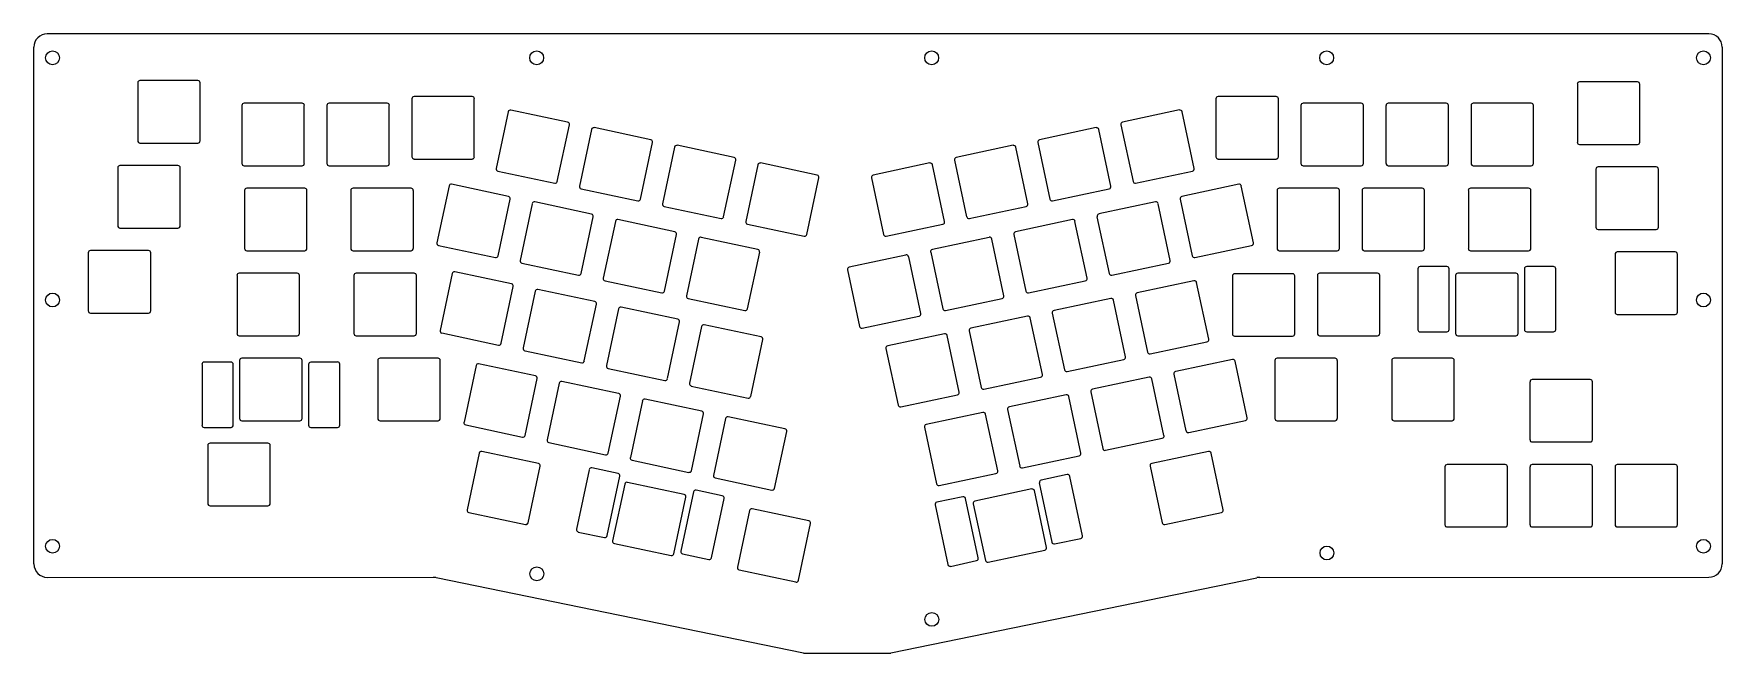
# Model space of a CAD drawing. Extents: x -0.3 to 14.6, y 5.1 to 10.6.
import ezdxf

# ---------------------------------------------------------------- set-up
doc = ezdxf.new("R2010")
doc.units = 0
doc.layers.get('0').update_dxf_attribs({"linetype": 'continuous'})

msp = doc.modelspace()

# ---------------------------------------------------------------- linework, layer by layer
at = {"color": 0}
for p, q in [((-0.25, 5.881), (-0.251, 10.441)), ((14.524, 10.559), (-0.133, 10.559)), ((14.642, 10.441), (14.642, 5.882)), ((1.197, 10.146), (0.686, 10.146)), ((13.895, 10.134), (13.383, 10.134)), ((0.666, 10.127), (0.666, 9.615)), ((1.217, 9.615), (1.217, 10.127)), ((3.084, 9.986), (3.084, 9.474)), ((3.616, 10.005), (3.104, 10.005)), ((3.635, 9.474), (3.635, 9.986)), ((10.176, 9.986), (10.176, 9.474)), ((10.707, 10.005), (10.196, 10.005)), ((10.727, 9.474), (10.727, 9.986)), ((13.364, 10.114), (13.364, 9.602)), ((13.915, 9.602), (13.915, 10.114)), ((1.584, 9.927), (1.584, 9.415)), ((2.116, 9.946), (1.604, 9.946)), ((2.135, 9.415), (2.135, 9.927)), ((2.334, 9.927), (2.334, 9.415)), ((2.866, 9.946), (2.354, 9.946)), ((2.885, 9.415), (2.885, 9.927)), ((3.934, 9.871), (3.828, 9.371)), ((4.458, 9.78), (3.958, 9.886)), ((9.854, 9.887), (9.353, 9.78)), ((9.984, 9.371), (9.877, 9.871)), ((10.926, 9.927), (10.926, 9.415)), ((11.457, 9.946), (10.946, 9.946)), ((11.477, 9.415), (11.477, 9.927)), ((11.676, 9.927), (11.676, 9.415)), ((12.207, 9.946), (11.696, 9.946)), ((12.227, 9.415), (12.227, 9.927)), ((12.426, 9.927), (12.426, 9.415)), ((12.957, 9.946), (12.446, 9.946)), ((12.977, 9.415), (12.977, 9.927)), ((4.367, 9.256), (4.474, 9.757)), ((4.668, 9.715), (4.562, 9.215)), ((5.192, 9.624), (4.691, 9.731)), ((9.12, 9.731), (8.62, 9.624)), ((9.25, 9.215), (9.144, 9.715)), ((9.338, 9.757), (9.445, 9.256)), ((0.686, 9.595), (1.197, 9.595)), ((5.101, 9.1), (5.207, 9.601)), ((5.402, 9.559), (5.295, 9.059)), ((5.926, 9.468), (5.425, 9.575)), ((8.387, 9.575), (7.886, 9.468)), ((8.517, 9.059), (8.41, 9.559)), ((8.605, 9.601), (8.711, 9.1)), ((13.383, 9.583), (13.895, 9.583)), ((1.021, 9.396), (0.509, 9.396)), ((1.604, 9.395), (2.116, 9.395)), ((2.354, 9.395), (2.866, 9.395)), ((3.104, 9.454), (3.616, 9.454)), ((5.834, 8.944), (5.941, 9.445)), ((6.135, 9.404), (6.029, 8.903)), ((6.659, 9.312), (6.159, 9.419)), ((7.653, 9.419), (7.153, 9.312)), ((7.783, 8.903), (7.677, 9.404)), ((7.871, 9.445), (7.977, 8.944)), ((10.196, 9.454), (10.707, 9.454)), ((10.946, 9.395), (11.457, 9.395)), ((11.696, 9.395), (12.207, 9.395)), ((12.446, 9.395), (12.957, 9.395)), ((14.059, 9.384), (13.547, 9.384)), ((0.49, 9.377), (0.49, 8.865)), ((1.041, 8.865), (1.041, 9.377)), ((3.843, 9.347), (4.344, 9.241)), ((6.568, 8.788), (6.674, 9.289)), ((7.137, 9.289), (7.244, 8.788)), ((9.468, 9.241), (9.969, 9.347)), ((13.528, 9.364), (13.528, 8.852)), ((14.079, 8.852), (14.079, 9.364)), ((1.608, 9.177), (1.608, 8.665)), ((2.139, 9.196), (1.628, 9.196)), ((2.159, 8.665), (2.159, 9.177)), ((2.545, 9.177), (2.545, 8.665)), ((3.077, 9.196), (2.565, 9.196)), ((3.097, 8.665), (3.097, 9.177)), ((3.412, 9.216), (3.305, 8.715)), ((3.936, 9.124), (3.435, 9.231)), ((3.844, 8.6), (3.951, 9.101)), ((4.577, 9.191), (5.077, 9.085)), ((8.734, 9.085), (9.235, 9.191)), ((9.861, 9.101), (9.967, 8.6)), ((10.377, 9.231), (9.876, 9.124)), ((10.507, 8.715), (10.4, 9.216)), ((10.715, 9.177), (10.715, 8.665)), ((11.246, 9.196), (10.735, 9.196)), ((11.266, 8.665), (11.266, 9.177)), ((11.465, 9.177), (11.465, 8.665)), ((11.996, 9.196), (11.485, 9.196)), ((12.016, 8.665), (12.016, 9.177)), ((12.403, 9.177), (12.403, 8.665)), ((12.934, 9.196), (12.422, 9.196)), ((12.954, 8.665), (12.954, 9.177)), ((4.145, 9.06), (4.039, 8.559)), ((4.669, 8.968), (4.169, 9.075)), ((4.578, 8.445), (4.684, 8.945)), ((5.31, 9.035), (5.811, 8.929)), ((8.001, 8.929), (8.501, 9.035)), ((9.127, 8.945), (9.234, 8.445)), ((9.643, 9.075), (9.143, 8.969)), ((9.773, 8.559), (9.667, 9.06)), ((0.509, 8.845), (1.021, 8.845)), ((4.879, 8.904), (4.772, 8.403)), ((5.403, 8.813), (4.902, 8.919)), ((5.312, 8.289), (5.418, 8.789)), ((6.044, 8.88), (6.545, 8.773)), ((7.267, 8.773), (7.768, 8.88)), ((8.394, 8.789), (8.5, 8.289)), ((8.91, 8.919), (8.409, 8.813)), ((9.039, 8.403), (8.933, 8.904)), ((13.547, 8.833), (14.059, 8.833)), ((0.761, 8.646), (0.249, 8.646)), ((1.628, 8.645), (2.139, 8.645)), ((2.565, 8.645), (3.077, 8.645)), ((3.32, 8.692), (3.821, 8.585)), ((5.613, 8.748), (5.506, 8.247)), ((6.136, 8.657), (5.636, 8.763)), ((8.176, 8.763), (7.675, 8.657)), ((8.306, 8.247), (8.199, 8.748)), ((9.991, 8.585), (10.491, 8.692)), ((10.735, 8.645), (11.246, 8.645)), ((11.485, 8.645), (11.996, 8.645)), ((12.422, 8.645), (12.934, 8.645)), ((0.23, 8.627), (0.23, 8.115)), ((0.781, 8.115), (0.781, 8.627)), ((4.054, 8.536), (4.555, 8.429)), ((6.045, 8.133), (6.152, 8.633)), ((7.442, 8.607), (6.942, 8.501)), ((7.572, 8.091), (7.466, 8.592)), ((7.66, 8.633), (7.767, 8.133)), ((9.257, 8.429), (9.758, 8.536)), ((12.213, 8.505), (11.977, 8.505)), ((13.153, 8.505), (12.917, 8.505)), ((13.696, 8.614), (13.696, 8.102)), ((14.227, 8.634), (13.716, 8.634)), ((14.247, 8.102), (14.247, 8.614)), ((1.542, 8.427), (1.542, 7.915)), ((2.073, 8.446), (1.561, 8.446)), ((2.093, 7.915), (2.093, 8.427)), ((2.573, 8.427), (2.573, 7.915)), ((3.104, 8.446), (2.593, 8.446)), ((3.124, 7.915), (3.124, 8.427)), ((3.439, 8.443), (3.333, 7.942)), ((3.963, 8.352), (3.462, 8.458)), ((4.788, 8.38), (5.288, 8.273)), ((6.927, 8.477), (7.033, 7.977)), ((8.524, 8.273), (9.024, 8.38)), ((9.982, 8.38), (9.482, 8.274)), ((10.112, 7.865), (10.006, 8.365)), ((10.321, 8.422), (10.321, 7.911)), ((10.852, 8.442), (10.341, 8.442)), ((10.872, 7.911), (10.872, 8.422)), ((11.071, 8.427), (11.071, 7.915)), ((11.602, 8.446), (11.091, 8.446)), ((11.622, 7.915), (11.622, 8.427)), ((11.957, 8.486), (11.957, 7.948)), ((12.233, 7.95), (12.233, 8.486)), ((12.29, 8.427), (12.29, 7.915)), ((12.821, 8.446), (12.309, 8.446)), ((12.841, 7.915), (12.841, 8.427)), ((12.897, 8.486), (12.897, 7.95)), ((13.173, 7.95), (13.173, 8.486)), ((3.872, 7.828), (3.978, 8.328)), ((4.173, 8.287), (4.066, 7.787)), ((4.697, 8.196), (4.196, 8.302)), ((5.521, 8.224), (6.022, 8.117)), ((7.79, 8.118), (8.291, 8.224)), ((9.249, 8.224), (8.748, 8.118)), ((9.379, 7.709), (9.272, 8.209)), ((9.467, 8.251), (9.573, 7.75)), ((0.249, 8.095), (0.761, 8.095)), ((4.605, 7.672), (4.712, 8.173)), ((4.906, 8.131), (4.8, 7.631)), ((5.43, 8.04), (4.93, 8.146)), ((7.056, 7.962), (7.557, 8.068)), ((8.515, 8.068), (8.015, 7.962)), ((8.645, 7.553), (8.539, 8.053)), ((8.733, 8.095), (8.84, 7.594)), ((13.716, 8.083), (14.227, 8.083)), ((1.561, 7.895), (2.073, 7.895)), ((2.593, 7.895), (3.104, 7.895)), ((3.348, 7.919), (3.849, 7.813)), ((5.339, 7.516), (5.446, 8.017)), ((5.64, 7.975), (5.534, 7.475)), ((6.164, 7.884), (5.663, 7.99)), ((7.782, 7.912), (7.281, 7.806)), ((7.911, 7.397), (7.805, 7.897)), ((8, 7.939), (8.106, 7.438)), ((11.091, 7.895), (11.602, 7.895)), ((11.977, 7.928), (12.213, 7.93)), ((12.309, 7.895), (12.821, 7.895)), ((12.917, 7.93), (13.153, 7.93)), ((4.082, 7.763), (4.582, 7.657)), ((6.073, 7.36), (6.179, 7.861)), ((7.266, 7.783), (7.372, 7.282)), ((9.596, 7.735), (10.097, 7.841)), ((10.341, 7.891), (10.852, 7.891)), ((1.233, 7.642), (1.233, 7.106)), ((1.489, 7.662), (1.252, 7.662)), ((1.508, 7.106), (1.508, 7.642)), ((1.565, 7.677), (1.565, 7.165)), ((2.096, 7.696), (1.584, 7.696)), ((2.116, 7.165), (2.116, 7.677)), ((2.173, 7.642), (2.173, 7.106)), ((2.428, 7.663), (2.192, 7.661)), ((2.448, 7.106), (2.448, 7.644)), ((2.783, 7.677), (2.783, 7.165)), ((3.315, 7.696), (2.803, 7.696)), ((3.335, 7.165), (3.335, 7.677)), ((3.65, 7.631), (3.544, 7.131)), ((4.174, 7.54), (3.673, 7.647)), ((4.815, 7.607), (5.316, 7.501)), ((8.863, 7.579), (9.364, 7.685)), ((10.322, 7.686), (9.821, 7.579)), ((10.452, 7.17), (10.345, 7.671)), ((10.696, 7.677), (10.696, 7.165)), ((11.227, 7.696), (10.716, 7.696)), ((11.247, 7.165), (11.247, 7.677)), ((11.727, 7.677), (11.727, 7.165)), ((12.259, 7.696), (11.747, 7.696)), ((12.278, 7.165), (12.278, 7.677)), ((4.083, 7.016), (4.189, 7.517)), ((4.384, 7.476), (4.277, 6.975)), ((4.908, 7.384), (4.407, 7.491)), ((5.549, 7.451), (6.049, 7.345)), ((8.129, 7.423), (8.63, 7.529)), ((9.588, 7.53), (9.088, 7.423)), ((9.718, 7.014), (9.612, 7.515)), ((9.806, 7.556), (9.912, 7.055)), ((12.946, 7.489), (12.946, 6.977)), ((13.477, 7.509), (12.966, 7.509)), ((13.497, 6.977), (13.497, 7.489)), ((4.816, 6.86), (4.923, 7.361)), ((5.117, 7.32), (5.011, 6.819)), ((5.641, 7.228), (5.141, 7.335)), ((7.396, 7.267), (7.896, 7.373)), ((8.855, 7.374), (8.354, 7.267)), ((8.984, 6.858), (8.878, 7.359)), ((9.072, 7.4), (9.179, 6.899)), ((5.55, 6.704), (5.656, 7.205)), ((5.851, 7.164), (5.744, 6.663)), ((6.375, 7.072), (5.874, 7.179)), ((8.121, 7.218), (7.62, 7.111)), ((8.251, 6.702), (8.144, 7.203)), ((8.339, 7.244), (8.445, 6.743)), ((1.252, 7.086), (1.489, 7.086)), ((1.584, 7.145), (2.096, 7.145)), ((2.192, 7.086), (2.429, 7.086)), ((2.803, 7.145), (3.315, 7.145)), ((3.559, 7.108), (4.059, 7.001)), ((6.284, 6.548), (6.39, 7.049)), ((7.605, 7.088), (7.712, 6.587)), ((9.936, 7.04), (10.436, 7.147)), ((10.716, 7.145), (11.227, 7.145)), ((11.747, 7.145), (12.259, 7.145)), ((1.284, 6.927), (1.284, 6.415)), ((1.815, 6.946), (1.304, 6.946)), ((1.835, 6.415), (1.835, 6.927)), ((3.677, 6.859), (3.571, 6.358)), ((4.201, 6.768), (3.701, 6.874)), ((4.292, 6.952), (4.793, 6.845)), ((9.202, 6.884), (9.703, 6.991)), ((10.111, 6.874), (9.61, 6.768)), ((10.241, 6.358), (10.134, 6.859)), ((12.966, 6.958), (13.477, 6.958)), ((4.11, 6.244), (4.217, 6.744)), ((4.648, 6.713), (4.537, 6.187)), ((4.903, 6.679), (4.672, 6.728)), ((5.026, 6.796), (5.527, 6.689)), ((8.469, 6.728), (8.969, 6.835)), ((9.595, 6.744), (9.702, 6.244)), ((12.196, 6.739), (12.196, 6.227)), ((12.727, 6.759), (12.216, 6.759)), ((12.747, 6.227), (12.747, 6.739)), ((12.946, 6.739), (12.946, 6.227)), ((13.477, 6.759), (12.966, 6.759)), ((13.497, 6.227), (13.497, 6.739)), ((13.696, 6.739), (13.696, 6.227)), ((14.227, 6.759), (13.716, 6.759)), ((14.247, 6.227), (14.247, 6.739)), ((4.807, 6.131), (4.918, 6.656)), ((4.961, 6.586), (4.855, 6.085)), ((5.485, 6.495), (4.985, 6.601)), ((5.76, 6.64), (6.26, 6.533)), ((7.735, 6.572), (8.236, 6.679)), ((8.618, 6.597), (8.73, 6.073)), ((8.865, 6.67), (8.634, 6.62)), ((8.999, 6.13), (8.888, 6.654)), ((5.394, 5.971), (5.5, 6.471)), ((5.568, 6.517), (5.457, 5.993)), ((5.822, 6.483), (5.591, 6.533)), ((5.726, 5.936), (5.838, 6.46)), ((7.945, 6.474), (7.714, 6.425)), ((8.08, 5.935), (7.968, 6.459)), ((8.036, 6.413), (8.143, 5.912)), ((8.552, 6.543), (8.051, 6.436)), ((8.682, 6.027), (8.575, 6.528)), ((1.304, 6.395), (1.815, 6.395)), ((3.586, 6.335), (4.087, 6.229)), ((6.062, 6.352), (5.955, 5.852)), ((6.586, 6.261), (6.085, 6.367)), ((7.699, 6.402), (7.811, 5.876)), ((9.725, 6.229), (10.226, 6.335)), ((4.094, 6.231), (4.105, 6.238)), ((4.552, 6.163), (4.783, 6.116)), ((6.494, 5.737), (6.601, 6.238)), ((8.753, 6.058), (8.984, 6.107)), ((12.216, 6.208), (12.727, 6.208)), ((12.966, 6.208), (13.477, 6.208)), ((13.716, 6.208), (14.227, 6.208)), ((4.87, 6.062), (5.371, 5.956)), ((5.472, 5.97), (5.703, 5.921)), ((8.166, 5.897), (8.667, 6.004)), ((5.97, 5.828), (6.471, 5.722)), ((7.834, 5.86), (8.065, 5.911)), ((-0.131, 5.763), (3.273, 5.764)), ((3.297, 5.761), (6.537, 5.096)), ((7.31, 5.096), (10.538, 5.76)), ((10.562, 5.763), (14.524, 5.764)), ((6.561, 5.093), (7.286, 5.093))]:
    msp.add_line(p, q, dxfattribs=at)
for centre in [(-0.085, 10.347), (4.185, 10.347), (7.669, 10.347), (11.153, 10.347), (14.476, 10.347), (-0.085, 8.21), (14.476, 8.21), (-0.085, 6.037), (11.155, 5.978), (14.476, 6.037), (4.186, 5.794), (7.67, 5.392)]:
    msp.add_circle(centre, 0.061, dxfattribs=at)
for centre, radius, start, end in [((-0.133, 10.441), 0.118, 90, -179.9846), ((14.524, 10.441), 0.118, 0, 90), ((0.686, 10.127), 0.0197, 90, -180), ((1.197, 10.127), 0.0197, 0, 90), ((13.383, 10.114), 0.0197, 90, -180), ((13.895, 10.114), 0.0197, 0, 90), ((3.104, 9.986), 0.0197, 90, -180), ((3.616, 9.986), 0.0197, 0, 90), ((10.196, 9.986), 0.0197, 90, -180), ((10.707, 9.986), 0.0197, 0, 90), ((1.604, 9.927), 0.0197, 90, -180), ((2.116, 9.927), 0.0197, 0, 90), ((2.354, 9.927), 0.0197, 90, -180), ((2.866, 9.927), 0.0197, 0, 90), ((3.954, 9.867), 0.0197, 78, 168), ((9.858, 9.867), 0.0197, 12, 102), ((10.946, 9.927), 0.0197, 90, -180), ((11.457, 9.927), 0.0197, 0, 90), ((11.696, 9.927), 0.0197, 90, -180), ((12.207, 9.927), 0.0197, 0, 90), ((12.446, 9.927), 0.0197, 90, -180), ((12.957, 9.927), 0.0197, 0, 90), ((4.454, 9.761), 0.0197, -12, 78), ((4.687, 9.711), 0.0197, 78, 168), ((9.125, 9.711), 0.0197, 12, 102), ((9.357, 9.761), 0.0197, 102, -168), ((0.686, 9.615), 0.0197, -180, -90), ((1.197, 9.615), 0.0197, -90, 0), ((5.188, 9.605), 0.0197, -12, 78), ((5.421, 9.555), 0.0197, 78, 168), ((8.391, 9.555), 0.0197, 12, 102), ((8.624, 9.605), 0.0197, 102, -168), ((13.383, 9.602), 0.0197, -180, -90), ((13.895, 9.602), 0.0197, -90, 0), ((0.509, 9.377), 0.0197, 90, -180), ((1.021, 9.377), 0.0197, 0, 90), ((1.604, 9.415), 0.0197, -180, -90), ((2.116, 9.415), 0.0197, -90, 0), ((2.354, 9.415), 0.0197, -180, -90), ((2.866, 9.415), 0.0197, -90, 0), ((3.104, 9.474), 0.0197, -180, -90), ((3.616, 9.474), 0.0197, -90, 0), ((5.922, 9.449), 0.0197, -12, 78), ((6.155, 9.399), 0.0197, 78, 168), ((7.657, 9.399), 0.0197, 12, 102), ((7.89, 9.449), 0.0197, 102, -168), ((10.196, 9.474), 0.0197, -180, -90), ((10.707, 9.474), 0.0197, -90, 0), ((10.946, 9.415), 0.0197, -180, -90), ((11.457, 9.415), 0.0197, -90, 0), ((11.696, 9.415), 0.0197, -180, -90), ((12.207, 9.415), 0.0197, -90, 0), ((12.446, 9.415), 0.0197, -180, -90), ((12.957, 9.415), 0.0197, -90, 0), ((13.547, 9.364), 0.0197, 90, -180), ((14.059, 9.364), 0.0197, 0, 90), ((3.847, 9.367), 0.0197, 168, -102), ((4.348, 9.26), 0.0197, -102, -12), ((6.655, 9.293), 0.0197, -12, 78), ((7.157, 9.293), 0.0197, 102, -168), ((9.464, 9.26), 0.0197, -168, -78), ((9.965, 9.367), 0.0197, -78, 12), ((1.628, 9.177), 0.0197, 90, -180), ((2.139, 9.177), 0.0197, 0, 90), ((2.565, 9.177), 0.0197, 90, -180), ((3.077, 9.177), 0.0197, 0, 90), ((3.431, 9.212), 0.0197, 78, 168), ((3.932, 9.105), 0.0197, -12, 78), ((4.581, 9.211), 0.0197, 168, -102), ((5.081, 9.104), 0.0197, -102, -12), ((8.73, 9.104), 0.0197, -168, -78), ((9.231, 9.211), 0.0197, -78, 12), ((9.88, 9.105), 0.0197, 102, -168), ((10.381, 9.212), 0.0197, 12, 102), ((10.735, 9.177), 0.0197, 90, -180), ((11.246, 9.177), 0.0197, 0, 90), ((11.485, 9.177), 0.0197, 90, -180), ((11.996, 9.177), 0.0197, 0, 90), ((12.422, 9.177), 0.0197, 90, -180), ((12.934, 9.177), 0.0197, 0, 90), ((4.165, 9.056), 0.0197, 78, 168), ((4.665, 8.949), 0.0197, -12, 78), ((5.314, 9.055), 0.0197, 168, -102), ((5.815, 8.948), 0.0197, -102, -12), ((7.997, 8.948), 0.0197, -168, -78), ((8.497, 9.055), 0.0197, -78, 12), ((9.147, 8.949), 0.0197, 102, -168), ((9.647, 9.056), 0.0197, 12, 102), ((0.509, 8.865), 0.0197, -180, -90), ((1.021, 8.865), 0.0197, -90, 0), ((4.898, 8.9), 0.0197, 78, 168), ((5.399, 8.793), 0.0197, -12, 78), ((6.048, 8.899), 0.0197, 168, -102), ((6.549, 8.792), 0.0197, -102, -12), ((7.263, 8.792), 0.0197, -168, -78), ((7.764, 8.899), 0.0197, -78, 12), ((8.413, 8.793), 0.0197, 102, -168), ((8.914, 8.9), 0.0197, 12, 102), ((13.547, 8.852), 0.0197, -180, -90), ((14.059, 8.852), 0.0197, -90, 0), ((0.249, 8.627), 0.0197, 90, -180), ((0.761, 8.627), 0.0197, 0, 90), ((1.628, 8.665), 0.0197, -180, -90), ((2.139, 8.665), 0.0197, -90, 0), ((2.565, 8.665), 0.0197, -180, -90), ((3.077, 8.665), 0.0197, -90, 0), ((3.325, 8.711), 0.0197, 168, -102), ((5.632, 8.744), 0.0197, 78, 168), ((6.132, 8.637), 0.0197, -12, 78), ((7.679, 8.637), 0.0197, 102, -168), ((8.18, 8.744), 0.0197, 12, 102), ((10.487, 8.711), 0.0197, -78, 12), ((10.735, 8.665), 0.0197, -180, -90), ((11.246, 8.665), 0.0197, -90, 0), ((11.485, 8.665), 0.0197, -180, -90), ((11.996, 8.665), 0.0197, -90, 0), ((12.422, 8.665), 0.0197, -180, -90), ((12.934, 8.665), 0.0197, -90, 0), ((3.825, 8.605), 0.0197, -102, -12), ((4.058, 8.555), 0.0197, 168, -102), ((6.946, 8.481), 0.0197, 102, -168), ((7.446, 8.588), 0.0197, 12, 102), ((9.754, 8.555), 0.0197, -78, 12), ((9.987, 8.605), 0.0197, -168, -78), ((11.977, 8.486), 0.0197, 90, -180), ((12.213, 8.486), 0.0197, 0, 90), ((12.917, 8.486), 0.0197, 90, -179.9962), ((13.153, 8.486), 0.0197, 0, 90), ((13.716, 8.614), 0.0197, 90, -180), ((14.227, 8.614), 0.0197, 0, 90), ((1.561, 8.427), 0.0197, 90, -180), ((2.073, 8.427), 0.0197, 0, 90), ((2.593, 8.427), 0.0197, 90, -180), ((3.104, 8.427), 0.0197, 0, 90), ((3.458, 8.439), 0.0197, 78, 168), ((3.959, 8.333), 0.0197, -12, 78), ((4.559, 8.449), 0.0197, -102, -12), ((4.792, 8.399), 0.0197, 168, -102), ((9.02, 8.399), 0.0197, -78, 12), ((9.253, 8.449), 0.0197, -168, -78), ((9.987, 8.361), 0.0197, 12, 102), ((10.341, 8.422), 0.0197, 90, -180), ((10.852, 8.422), 0.0197, 0, 90), ((11.091, 8.427), 0.0197, 90, -180), ((11.602, 8.427), 0.0197, 0, 90), ((12.309, 8.427), 0.0197, 90, -180), ((12.821, 8.427), 0.0197, 0, 90), ((4.192, 8.283), 0.0197, 78, 168), ((4.693, 8.177), 0.0197, -12, 78), ((5.292, 8.293), 0.0197, -102, -12), ((5.525, 8.243), 0.0197, 168, -102), ((8.286, 8.243), 0.0197, -78, 12), ((8.519, 8.293), 0.0197, -168, -78), ((9.253, 8.205), 0.0197, 12, 102), ((9.486, 8.255), 0.0197, 102, -168), ((0.249, 8.115), 0.0197, -180, -90), ((0.761, 8.115), 0.0197, -90, 0), ((4.926, 8.127), 0.0197, 78, 168), ((6.026, 8.137), 0.0197, -102, -12), ((7.553, 8.087), 0.0197, -78, 12), ((7.786, 8.137), 0.0197, -168, -78), ((8.519, 8.049), 0.0197, 12, 102), ((8.752, 8.099), 0.0197, 102, -168), ((13.716, 8.102), 0.0197, -180, -90), ((14.227, 8.102), 0.0197, -90, 0), ((1.561, 7.915), 0.0197, -180, -90), ((2.073, 7.915), 0.0197, -90, 0), ((2.593, 7.915), 0.0197, -180, -90), ((3.104, 7.915), 0.0197, -90, 0), ((3.352, 7.938), 0.0197, 168, -102), ((5.426, 8.021), 0.0197, -12, 78), ((5.659, 7.971), 0.0197, 78, 168), ((7.052, 7.981), 0.0197, -168, -78), ((7.786, 7.893), 0.0197, 12, 102), ((8.019, 7.943), 0.0197, 102, -168), ((10.341, 7.911), 0.0197, -180, -90), ((10.852, 7.911), 0.0197, -90, 0), ((11.091, 7.915), 0.0197, -180, -90), ((11.602, 7.915), 0.0197, -90, 0), ((11.977, 7.948), 0.0197, -180, -89.5562), ((12.213, 7.95), 0.0197, -89.5562, 0), ((12.309, 7.915), 0.0197, -180, -90), ((12.821, 7.915), 0.0197, -90, 0), ((12.917, 7.95), 0.0197, -179.9962, -90), ((13.153, 7.95), 0.0197, -90, 0), ((3.853, 7.832), 0.0197, -102, -12), ((4.086, 7.782), 0.0197, 168, -102), ((6.16, 7.865), 0.0197, -12, 78), ((7.285, 7.787), 0.0197, 102, -168), ((9.592, 7.754), 0.0197, -168, -78), ((10.093, 7.86), 0.0197, -78, 12), ((1.252, 7.642), 0.0197, 90, -180), ((1.489, 7.642), 0.0197, 0.0038, 90), ((1.584, 7.677), 0.0197, 90, -180), ((2.096, 7.677), 0.0197, 0, 90), ((2.192, 7.642), 0.0197, 90.4438, -180), ((2.429, 7.644), 0.0197, 0, 90.4438), ((2.803, 7.677), 0.0197, 90, -180), ((3.315, 7.677), 0.0197, 0, 90), ((3.669, 7.627), 0.0197, 78, 168), ((4.586, 7.676), 0.0197, -102, -12), ((4.819, 7.626), 0.0197, 168, -102), ((9.359, 7.704), 0.0197, -78, 12), ((10.326, 7.666), 0.0197, 12, 102), ((10.716, 7.677), 0.0197, 90, -180), ((11.227, 7.677), 0.0197, 0, 90), ((11.747, 7.677), 0.0197, 90, -180), ((12.259, 7.677), 0.0197, 0, 90), ((4.17, 7.521), 0.0197, -12, 78), ((4.403, 7.471), 0.0197, 78, 168), ((5.32, 7.52), 0.0197, -102, -12), ((5.553, 7.471), 0.0197, 168, -102), ((8.626, 7.549), 0.0197, -78, 12), ((8.859, 7.598), 0.0197, -168, -78), ((9.592, 7.51), 0.0197, 12, 102), ((9.825, 7.56), 0.0197, 102, -168), ((12.966, 7.489), 0.0197, 90, -180), ((13.477, 7.489), 0.0197, 0, 90), ((4.904, 7.365), 0.0197, -12, 78), ((5.136, 7.316), 0.0197, 78, 168), ((6.053, 7.364), 0.0197, -102, -12), ((7.892, 7.393), 0.0197, -78, 12), ((8.125, 7.442), 0.0197, -168, -78), ((8.859, 7.355), 0.0197, 12, 102), ((9.092, 7.404), 0.0197, 102, -168), ((1.584, 7.165), 0.0197, -180, -90), ((2.096, 7.165), 0.0197, -90, 0), ((2.803, 7.165), 0.0197, -180, -90), ((3.315, 7.165), 0.0197, -90, 0), ((5.637, 7.209), 0.0197, -12, 78), ((5.87, 7.16), 0.0197, 78, 168), ((7.392, 7.286), 0.0197, -168, -78), ((8.125, 7.199), 0.0197, 12, 102), ((8.358, 7.248), 0.0197, 102, -168), ((10.432, 7.166), 0.0197, -78, 12), ((10.716, 7.165), 0.0197, -180, -90), ((11.227, 7.165), 0.0197, -90, 0), ((11.747, 7.165), 0.0197, -180, -90), ((12.259, 7.165), 0.0197, -90, 0), ((1.252, 7.106), 0.0197, -180, -90), ((1.489, 7.106), 0.0197, -90, 0.0038), ((2.192, 7.106), 0.0197, -180, -90), ((2.429, 7.106), 0.0197, -90, 0), ((3.563, 7.127), 0.0197, 168, -102), ((4.063, 7.02), 0.0197, -102, -12), ((6.371, 7.053), 0.0197, -12, 78), ((7.624, 7.092), 0.0197, 102, -168), ((9.699, 7.01), 0.0197, -78, 12), ((9.932, 7.059), 0.0197, -168, -78), ((1.304, 6.927), 0.0197, 90, -180), ((1.815, 6.927), 0.0197, 0, 90), ((3.697, 6.855), 0.0197, 78, 168), ((4.296, 6.971), 0.0197, 168, -102), ((4.797, 6.864), 0.0197, -102, -12), ((8.965, 6.854), 0.0197, -78, 12), ((9.198, 6.903), 0.0197, -168, -78), ((10.115, 6.855), 0.0197, 12, 102), ((12.966, 6.977), 0.0197, -180, -90), ((13.477, 6.977), 0.0197, -90, 0), ((4.197, 6.748), 0.0197, -12, 78), ((4.668, 6.709), 0.0197, 78, 168), ((5.03, 6.815), 0.0197, 168, -102), ((5.531, 6.709), 0.0197, -102, -12), ((8.232, 6.698), 0.0197, -78, 12), ((8.464, 6.748), 0.0197, -168, -78), ((9.614, 6.748), 0.0197, 102, -168), ((12.216, 6.739), 0.0197, 90, -180), ((12.727, 6.739), 0.0197, 0, 90), ((12.966, 6.739), 0.0197, 90, -180), ((13.477, 6.739), 0.0197, 0, 90), ((13.716, 6.739), 0.0197, 90, -180), ((14.227, 6.739), 0.0197, 0, 90), ((4.899, 6.66), 0.0197, -12, 78), ((4.981, 6.582), 0.0197, 78, 168), ((5.764, 6.659), 0.0197, 168, -102), ((7.731, 6.592), 0.0197, -168, -78), ((8.638, 6.601), 0.0197, 102, -167.9962), ((8.869, 6.65), 0.0197, 12, 102), ((1.304, 6.415), 0.0197, -180, -90), ((1.815, 6.415), 0.0197, -90, 0), ((5.481, 6.476), 0.0197, -12, 78), ((5.587, 6.513), 0.0197, 78, 168.0038), ((5.818, 6.464), 0.0197, -12, 78), ((6.264, 6.553), 0.0197, -102, -12), ((7.718, 6.406), 0.0197, 102, -168), ((7.949, 6.455), 0.0197, 12, 102), ((8.055, 6.417), 0.0197, 102, -168), ((8.556, 6.523), 0.0197, 12, 102), ((3.59, 6.354), 0.0197, 168, -102), ((6.081, 6.348), 0.0197, 78, 168), ((6.582, 6.242), 0.0197, -12, 78), ((10.221, 6.354), 0.0197, -78, 12), ((4.091, 6.248), 0.0197, -102, -12), ((4.556, 6.183), 0.0197, 168, -101.5562), ((4.787, 6.135), 0.0197, -101.5562, -12), ((8.98, 6.126), 0.0197, -78, 12), ((9.721, 6.248), 0.0197, -168, -78), ((12.216, 6.227), 0.0197, -180, -90), ((12.727, 6.227), 0.0197, -90, 0), ((12.966, 6.227), 0.0197, -180, -90), ((13.477, 6.227), 0.0197, -90, 0), ((13.716, 6.227), 0.0197, -180, -90), ((14.227, 6.227), 0.0197, -90, 0), ((4.874, 6.081), 0.0197, 168, -102), ((5.375, 5.975), 0.0197, -102, -12), ((5.476, 5.989), 0.0197, 168.0038, -102), ((8.663, 6.023), 0.0197, -78, 12), ((8.749, 6.077), 0.0197, -167.9962, -78), ((-0.131, 5.881), 0.118, -179.9846, -89.9905), ((5.707, 5.94), 0.0197, -102, -12), ((5.975, 5.847), 0.0197, 168, -102), ((7.83, 5.88), 0.0197, -168, -77.5562), ((8.061, 5.931), 0.0197, -77.5562, 12), ((8.162, 5.916), 0.0197, -168, -78), ((14.524, 5.882), 0.118, -89.9899, 0), ((3.273, 5.645), 0.118, 78.3956, 90.0095), ((6.475, 5.741), 0.0197, -102, -12), ((10.562, 5.645), 0.118, 90.0101, 101.634), ((6.561, 5.211), 0.118, -101.6044, -90), ((7.286, 5.211), 0.118, -90, -78.366)]:
    msp.add_arc(centre, radius, start, end, dxfattribs=at)

doc.saveas('drawing.dxf')
